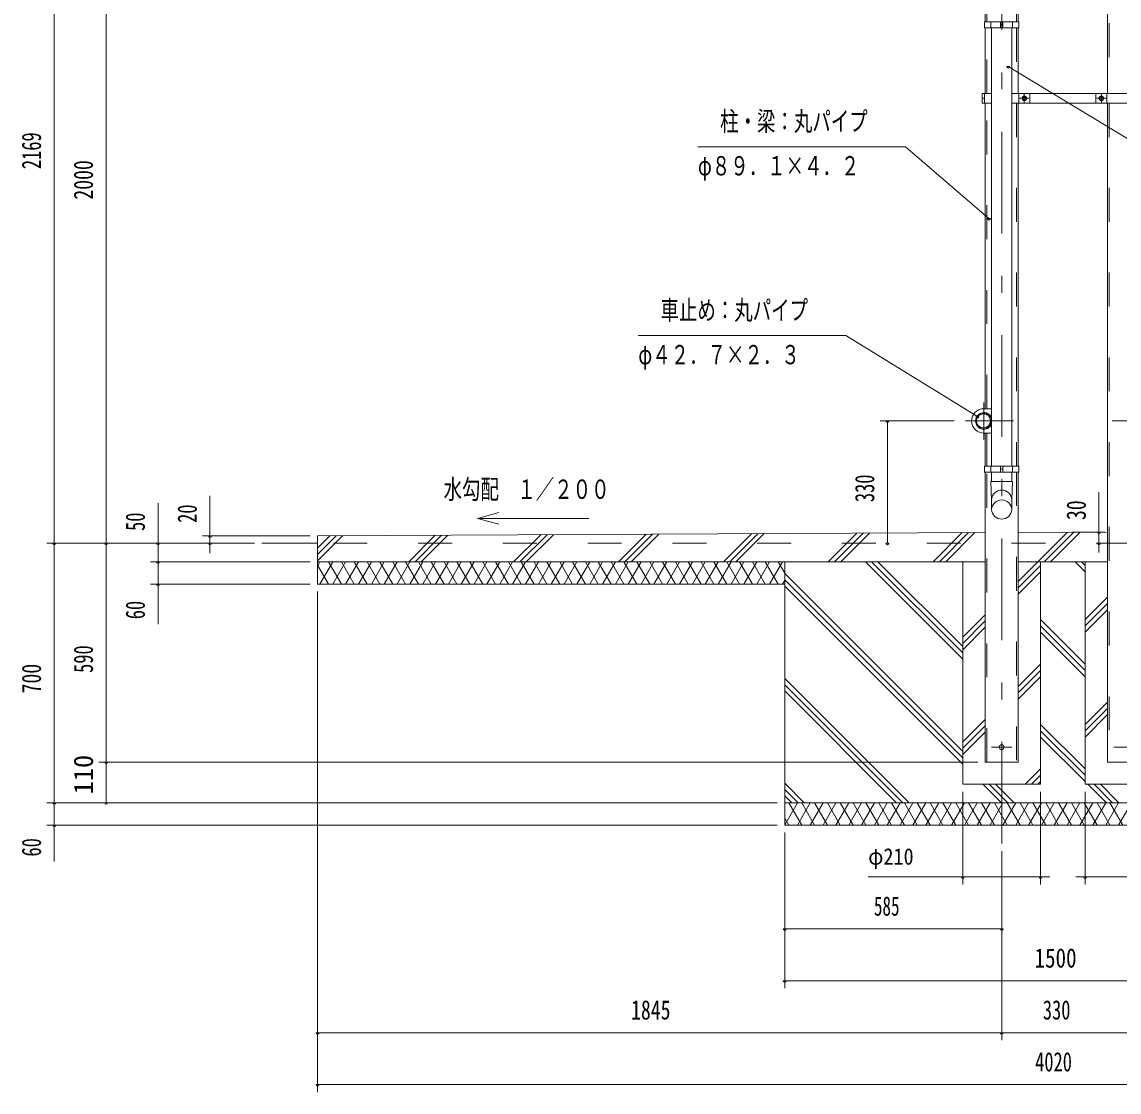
# Model space of a CAD drawing. Units: millimetres, scale not verified. Extents: x -31547 to 31550, y -14700 to 14700.
# Drawn here: x 11550 to 21905, y -3647 to 6454 of the extents above; entities that cross this region are included whole.
import ezdxf
from ezdxf.enums import TextEntityAlignment as Align

# ---------------------------------------------------------------- set-up
doc = ezdxf.new("R2010")
doc.units = ezdxf.units.MM
doc.header["$LTSCALE"] = 80
doc.linetypes.add('USER2', pattern=[10, 4, -6])
doc.linetypes.add('USER3', pattern=[24, 12, -5, 2, -5])
for name, color, linetype, lineweight in [('0-6_2-02BOLD', 7, 'Continuous', 18), ('0-7_2-12HIDDEN', 3, 'USER2', 18), ('0-8_2-22CENTER', 3, 'USER3', 18), ('0-A_2-52DIM', 3, 'Continuous', 18), ('0-B_2-62HATCH', 2, 'Continuous', 18)]:
    doc.layers.add(name, color=color, linetype=linetype, lineweight=lineweight)
doc.styles.add('ＭＳ ゴシック', font='')
doc.styles.get('ＭＳ ゴシック').set_extended_font_data('MS Gothic')

msp = doc.modelspace()

# ---------------------------------------------------------------- linework, layer by layer
at = {"layer": '0-6_2-02BOLD'}
for p, q in [((20641.41, 6453.9), (20641.41, 7241.41)), ((21796.42, 7241.41), (21796.42, 5778.4)), ((20953.26, 6543.06), (20953.26, 6453.9)), ((20695.47, 6453.9), (20695.47, 6397.9)), ((20786.66, 6453.9), (20786.66, 6397.9)), ((20808.01, 6425.9), (20786.66, 6425.9)), ((20808.01, 6397.9), (20808.01, 6453.9)), ((20899.16, 6397.9), (20899.16, 6453.9)), ((20641.41, 5778.4), (20641.41, 6397.9)), ((20701.08, 6397.9), (20701.08, 2260.9)), ((20893.61, 2260.9), (20893.61, 6397.9)), ((20953.26, 6397.9), (20953.26, 5778.4)), ((20635.82, 5732.91), (20614.47, 5732.91)), ((20635.82, 5687.41), (20635.82, 5778.4)), ((20958.87, 5778.4), (20958.87, 5687.41)), ((21063.87, 5687.41), (21063.87, 5778.4)), ((21685.81, 5778.4), (21685.81, 5687.41)), ((21790.8, 5778.4), (21790.8, 5687.41)), ((20641.41, 2803.4), (20641.41, 5687.41)), ((20953.26, 5687.41), (20953.26, 2260.9)), ((21796.42, 5687.41), (21796.42, -532.1)), ((20701.08, 2803.4), (20629.34, 2803.4)), ((20629.34, 2572.4), (20701.08, 2572.4)), ((20641.41, 2260.9), (20641.41, 2572.4)), ((20641.41, 2204.9), (20641.41, -532.1)), ((20695.47, 2260.9), (20695.47, 2204.9)), ((20701.06, 2204.9), (20701.06, 2115.78)), ((20786.66, 2260.9), (20786.66, 2204.9)), ((20786.66, 2232.9), (20808.01, 2232.9)), ((20808.01, 2204.9), (20808.01, 2260.9)), ((20893.55, 2204.9), (20893.55, 2115.78)), ((20899.16, 2204.9), (20899.16, 2260.9)), ((20953.26, -532.1), (20953.26, 2204.9)), ((20641.42, 1634.25), (14339.83, 1602.9)), ((14339.83, 1532.9), (13814.84, 1532.9)), ((20641.4, 1357.9), (14339.83, 1357.9)), ((18749.84, 1357.9), (18749.84, -1127.1)), ((21796.41, 1357.9), (20953.25, 1357.9)), ((20641.4, -532.1), (20953.25, -532.1)), ((21796.41, -532.1), (22108.27, -532.1)), ((18749.84, -917.1), (23999.84, -917.1))]:
    msp.add_line(p, q, dxfattribs=at)
for points in [[(20635.82, 6397.9), (20958.86, 6397.9), (20958.86, 6453.9), (20635.82, 6453.9)], [(20993.43, 5722.81), (21010.93, 5712.69), (21028.43, 5722.81), (21028.43, 5743.01), (21010.93, 5753.12), (20993.43, 5743.01)], [(21721.24, 5722.81), (21738.74, 5712.69), (21756.25, 5722.81), (21756.25, 5743.01), (21738.74, 5753.12), (21721.24, 5743.01)], [(20958.86, 2204.9), (20635.82, 2204.9), (20635.82, 2260.9), (20958.86, 2260.9)]]:
    msp.add_lwpolyline(points, close=True, dxfattribs=at)
for points in [[(20701.08, 5778.4), (20614.47, 5778.4), (20614.47, 5687.41), (20701.08, 5687.41)], [(20893.61, 5778.4), (22135.2, 5778.4), (22135.2, 5687.41), (20893.61, 5687.41)], [(20694.07, 2115.79), (20701.08, 1941.96), (20701.08, 1851.51)], [(20893.57, 1851.51), (20893.57, 1941.96), (20900.57, 2115.79), (20694.07, 2115.79)], [(14339.83, 1602.9), (14339.83, 1147.9), (18749.84, 1147.9)], [(20953.26, 1635.81), (21374.84, 1637.9), (21796.41, 1635.81)], [(18749.84, -1127.1), (23999.84, -1127.1), (23999.84, 1357.9)], [(21164.83, 1357.9), (21164.83, -742.1), (20429.84, -742.1), (20429.84, 1357.9)], [(22319.84, 1357.9), (22319.84, -742.1), (21584.84, -742.1), (21584.84, 1357.9)]]:
    msp.add_lwpolyline(points, dxfattribs=at)
for centre, radius in [((21010.93, 5732.91), 21.88), ((21010.93, 5732.91), 17.15), ((21738.74, 5732.91), 21.88), ((21738.74, 5732.91), 17.15), ((20625.31, 2687.9), 74.72), ((20625.31, 2687.9), 66.67), ((20797.34, -392.1), 22.75)]:
    msp.add_circle(centre, radius, dxfattribs=at)
for centre, radius, start, end in [((20629.34, 2687.9), 115.5, 90, 270), ((20629.34, 2687.9), 78.75, 24.35744, 335.64256), ((20797.34, 1938.53), 96.43, 3.55867, 176.44133), ((20797.34, 1845.52), 96.43, 3.55867, 176.44133), ((20797.34, 1857.5), 96.44, 183.56303, 356.43697)]:
    msp.add_arc(centre, radius, start, end, dxfattribs=at)
at = {"layer": '0-7_2-12HIDDEN'}
for p, q in [((20656.11, 6453.9), (20656.11, 7241.41)), ((21811.12, 7241.41), (21811.12, 5778.4)), ((20938.56, 6537.72), (20938.56, 6453.9)), ((20656.11, 5778.4), (20656.11, 6397.9)), ((20938.56, 6397.9), (20938.56, 5778.4)), ((20656.11, 2803.4), (20656.11, 5687.41)), ((20938.56, 5687.41), (20938.56, 2260.9)), ((21811.12, 5687.41), (21811.12, -532.1)), ((20656.11, 2260.9), (20656.11, 2572.4)), ((20656.11, -532.1), (20656.11, 2204.9)), ((20938.56, 2204.9), (20938.56, -532.1)), ((28409.84, 1532.9), (14339.84, 1532.9))]:
    msp.add_line(p, q, dxfattribs=at)
at = {"layer": '0-8_2-22CENTER'}
for p, q in [((20797.34, -1302.1), (20797.34, 7241.41)), ((20967.17, 5732.91), (21054.68, 5732.91)), ((21010.93, 5776.65), (21010.93, 5689.16)), ((21782.49, 5732.91), (21694.98, 5732.91)), ((21738.74, 5776.65), (21738.74, 5689.16)), ((20629.34, 2512.9), (20629.34, 2862.9)), ((20909.33, 2687.9), (20454.34, 2687.9)), ((21840.34, 2687.9), (22295.33, 2687.9)), ((20892.54, -392.1), (20702.14, -392.1)), ((21857.13, -392.1), (22047.54, -392.1))]:
    msp.add_line(p, q, dxfattribs=at)
at = {"layer": '0-A_2-52DIM'}
for p, q in [((11854.84, -1470.1), (11854.84, 9124.4)), ((12344.84, 9124.4), (12344.84, -917.1)), ((20872.79, 6033), (20844.79, 6033)), ((20690.89, 4597.82), (20662.89, 4597.82)), ((19327.34, 3492.9), (17367.33, 3492.9)), ((20569, 2728.79), (19327.33, 3492.9)), ((20583, 2728.79), (20555, 2728.79)), ((20349.34, 2687.9), (19649.34, 2687.9)), ((19733.34, 2687.9), (19705.34, 2687.9)), ((19719.34, 2687.9), (19719.34, 1532.9)), ((13324.83, 1438.97), (13324.83, 1980.9)), ((21715.78, 1445.03), (21715.78, 2015.9)), ((12834.84, 1910.9), (12834.84, 769.9)), ((16052.26, 1713.33), (15849.42, 1767.69)), ((14269.83, 1602.9), (13254.84, 1602.9)), ((13338.83, 1602.9), (13310.83, 1602.9)), ((21771.51, 1637.9), (21464.56, 1637.9)), ((21729.78, 1637.9), (21701.78, 1637.9)), ((11784.84, 1532.9), (13744.84, 1532.9)), ((11868.84, 1532.9), (11840.84, 1532.9)), ((12358.84, 1532.9), (12330.84, 1532.9)), ((12848.84, 1532.9), (12820.84, 1532.9)), ((13338.83, 1532.9), (13310.83, 1532.9)), ((19733.34, 1532.9), (19705.34, 1532.9)), ((21729.78, 1532.9), (21701.78, 1532.9)), ((14269.83, 1357.9), (12764.83, 1357.9)), ((12848.84, 1357.9), (12820.84, 1357.9)), ((12764.83, 1147.9), (14269.83, 1147.9)), ((12848.84, 1147.9), (12820.84, 1147.9)), ((14339.83, 1077.9), (14339.83, -3647.09)), ((12274.85, -532.1), (20571.41, -532.1)), ((12358.84, -532.1), (12330.84, -532.1)), ((20429.83, -812.1), (20429.83, -1687.1)), ((21164.83, -1687.1), (21164.83, -812.1)), ((21584.83, -812.1), (21584.83, -1687.1)), ((11784.84, -917.1), (18679.83, -917.1)), ((11868.85, -917.1), (11840.85, -917.1)), ((12358.84, -917.1), (12330.84, -917.1)), ((18679.83, -1127.1), (11784.84, -1127.1)), ((11868.85, -1127.1), (11840.85, -1127.1)), ((18749.84, -2667.1), (18749.84, -1197.1)), ((20797.34, -3157.09), (20797.34, -1372.1)), ((21252.33, -1617.1), (19537.33, -1617.1)), ((20443.83, -1617.1), (20415.83, -1617.1)), ((21178.83, -1617.1), (21150.83, -1617.1)), ((21497.34, -1617.1), (23212.33, -1617.1)), ((21598.83, -1617.1), (21570.83, -1617.1)), ((18763.84, -2107.1), (18735.84, -2107.1)), ((18749.84, -2107.1), (20797.34, -2107.1)), ((20811.34, -2107.1), (20783.34, -2107.1)), ((18763.84, -2597.1), (18735.84, -2597.1)), ((23999.84, -2597.1), (18749.84, -2597.1)), ((14353.83, -3087.09), (14325.83, -3087.09)), ((28409.83, -3087.09), (14339.83, -3087.09)), ((20811.34, -3087.09), (20783.34, -3087.09)), ((14353.83, -3577.09), (14325.83, -3577.09)), ((14339.83, -3577.09), (28409.83, -3577.09))]:
    msp.add_line(p, q, dxfattribs=at)
for points in [[(20858.79, 6033), (22690.19, 4926.09), (25490.2, 4926.09)], [(20676.89, 4597.82), (19889.93, 5275.48), (17929.94, 5275.48)], [(16899.41, 1767.69), (15849.42, 1767.69), (16052.26, 1822.04)]]:
    msp.add_lwpolyline(points, dxfattribs=at)
for centre in [(20858.79, 6033), (20676.89, 4597.82), (20569, 2728.79), (19719.34, 2687.9), (13324.83, 1602.9), (21715.78, 1637.9), (11854.84, 1532.9), (12344.84, 1532.9), (12834.84, 1532.9), (13324.83, 1532.9), (19719.34, 1532.9), (21715.78, 1532.9), (12834.84, 1357.9), (12834.84, 1147.9), (12344.84, -532.1), (11854.85, -917.1), (12344.84, -917.1), (11854.85, -1127.1), (20429.83, -1617.1), (21164.83, -1617.1), (21584.83, -1617.1), (18749.84, -2107.1), (20797.34, -2107.1), (18749.84, -2597.1), (14339.83, -3087.09), (20797.34, -3087.09), (14339.83, -3577.09)]:
    msp.add_arc(centre, 14, 180, 0, dxfattribs=at)
at = {"layer": '0-B_2-62HATCH'}
for p, q in [((14339.83, 1368.15), (14575.76, 1604.08)), ((14516.07, 1603.78), (14339.83, 1427.54)), ((14339.83, 1486.94), (14456.38, 1603.48)), ((15200.75, 1357.9), (15451.28, 1608.43)), ((15510.97, 1608.73), (15260.15, 1357.9)), ((15570.67, 1609.03), (15319.54, 1357.9)), ((16190.7, 1357.9), (16446.18, 1613.38)), ((16505.86, 1613.68), (16250.09, 1357.9)), ((16309.49, 1357.9), (16565.56, 1613.98)), ((17441.07, 1618.33), (17180.65, 1357.9)), ((17500.77, 1618.63), (17240.05, 1357.9)), ((17299.44, 1357.9), (17560.47, 1618.93)), ((18435.98, 1623.28), (18170.59, 1357.9)), ((18229.99, 1357.9), (18495.67, 1623.58)), ((18289.39, 1357.9), (18555.36, 1623.88)), ((19160.55, 1357.9), (19430.87, 1628.23)), ((19490.57, 1628.53), (19219.94, 1357.9)), ((19279.33, 1357.9), (19550.26, 1628.83)), ((20150.49, 1357.9), (20425.77, 1633.18)), ((20485.47, 1633.48), (20209.89, 1357.9)), ((20269.29, 1357.9), (20545.16, 1633.77)), ((20953.25, 1170.71), (21420.21, 1637.68)), ((21479.32, 1637.38), (21199.84, 1357.9)), ((21259.23, 1357.9), (21538.42, 1637.09)), ((14339.83, 1317.94), (14362.91, 1357.9)), ((14484.15, 1357.9), (14362.91, 1147.9)), ((14443.74, 1357.9), (14564.97, 1147.9)), ((14605.39, 1357.9), (14484.15, 1147.9)), ((14686.22, 1147.9), (14564.97, 1357.9)), ((14605.39, 1147.9), (14726.63, 1357.9)), ((14686.22, 1357.9), (14807.47, 1147.9)), ((14847.88, 1357.9), (14726.63, 1147.9)), ((14928.71, 1147.9), (14807.47, 1357.9)), ((14847.88, 1147.9), (14969.13, 1357.9)), ((14928.71, 1357.9), (15049.96, 1147.9)), ((15090.37, 1357.9), (14969.13, 1147.9)), ((15171.2, 1147.9), (15049.96, 1357.9)), ((15090.37, 1147.9), (15211.61, 1357.9)), ((15292.44, 1147.9), (15171.21, 1357.9)), ((15332.85, 1357.9), (15211.61, 1147.9)), ((15292.44, 1357.9), (15413.68, 1147.9)), ((15454.1, 1357.9), (15332.85, 1147.9)), ((15534.93, 1147.9), (15413.68, 1357.9)), ((15454.1, 1147.9), (15575.34, 1357.9)), ((15534.93, 1357.9), (15656.17, 1147.9)), ((15696.59, 1357.9), (15575.35, 1147.9)), ((15777.42, 1147.9), (15656.17, 1357.9)), ((15696.59, 1147.9), (15817.83, 1357.9)), ((15777.42, 1357.9), (15898.66, 1147.9)), ((15939.07, 1357.9), (15817.83, 1147.9)), ((16019.9, 1147.9), (15898.66, 1357.9)), ((15939.07, 1147.9), (16060.32, 1357.9)), ((16019.9, 1357.9), (16141.15, 1147.9)), ((16181.56, 1357.9), (16060.32, 1147.9)), ((16262.39, 1147.9), (16141.15, 1357.9)), ((16181.56, 1147.9), (16302.81, 1357.9)), ((16262.39, 1357.9), (16383.64, 1147.9)), ((16424.05, 1357.9), (16302.81, 1147.9)), ((16504.88, 1147.9), (16383.64, 1357.9)), ((16424.05, 1147.9), (16545.3, 1357.9)), ((16504.88, 1357.9), (16626.12, 1147.9)), ((16666.54, 1357.9), (16545.29, 1147.9)), ((16747.36, 1147.9), (16626.12, 1357.9)), ((16666.54, 1147.9), (16787.79, 1357.9)), ((16747.36, 1357.9), (16868.61, 1147.9)), ((16909.02, 1357.9), (16787.79, 1147.9)), ((16989.86, 1147.9), (16868.61, 1357.9)), ((16909.02, 1147.9), (17030.27, 1357.9)), ((16989.86, 1357.9), (17111.1, 1147.9)), ((17151.52, 1357.9), (17030.27, 1147.9)), ((17232.34, 1147.9), (17111.1, 1357.9)), ((17151.52, 1147.9), (17272.75, 1357.9)), ((17232.34, 1357.9), (17353.58, 1147.9)), ((17394, 1357.9), (17272.75, 1147.9)), ((17474.83, 1147.9), (17353.58, 1357.9)), ((17394, 1147.9), (17515.24, 1357.9)), ((17474.83, 1357.9), (17596.07, 1147.9)), ((17636.49, 1357.9), (17515.24, 1147.9)), ((17717.32, 1147.9), (17596.07, 1357.9)), ((17636.49, 1147.9), (17757.73, 1357.9)), ((17717.32, 1357.9), (17838.56, 1147.9)), ((17878.97, 1357.9), (17757.73, 1147.9)), ((17959.8, 1147.9), (17838.56, 1357.9)), ((17878.97, 1147.9), (18000.21, 1357.9)), ((17959.8, 1357.9), (18081.04, 1147.9)), ((18121.46, 1357.9), (18000.21, 1147.9)), ((18202.29, 1147.9), (18081.05, 1357.9)), ((18121.46, 1147.9), (18242.71, 1357.9)), ((18323.54, 1147.9), (18202.29, 1357.9)), ((18363.95, 1357.9), (18242.71, 1147.9)), ((18323.54, 1357.9), (18444.78, 1147.9)), ((18485.2, 1357.9), (18363.95, 1147.9)), ((18566.02, 1147.9), (18444.78, 1357.9)), ((18485.2, 1147.9), (18606.43, 1357.9)), ((18566.02, 1357.9), (18687.26, 1147.9)), ((18727.68, 1357.9), (18606.43, 1147.9)), ((18749.84, 1249.53), (18687.26, 1357.9)), ((19510.54, 1357.9), (20429.84, 438.61)), ((19569.93, 1357.9), (20429.84, 498)), ((20429.84, 557.4), (19629.33, 1357.9)), ((21584.84, 1263.5), (21490.44, 1357.9)), ((21549.83, 1357.9), (21584.84, 1322.9)), ((14443.74, 1147.9), (14339.83, 1327.86)), ((20429.84, -432.55), (18749.84, 1247.45)), ((21164.83, 1322.9), (20953.25, 1111.32)), ((20953.25, 1051.92), (21164.83, 1263.5)), ((18727.68, 1147.9), (18749.84, 1186.28)), ((18749.84, 1188.05), (20429.84, -491.95)), ((20429.84, -551.34), (18749.84, 1128.66)), ((21796.41, 1023.93), (21584.84, 812.35)), ((21584.84, 752.95), (21796.41, 964.53)), ((20429.84, 647.29), (20641.4, 858.86)), ((21796.41, 905.13), (21584.84, 693.55)), ((20641.4, 799.47), (20429.84, 587.9)), ((20429.84, 528.5), (20641.4, 740.07)), ((21584.84, 392.35), (21164.83, 812.35)), ((21164.83, 752.95), (21584.84, 332.95)), ((21584.84, 273.55), (21164.83, 693.56)), ((21164.83, 392.35), (20953.25, 180.76)), ((20953.25, 121.37), (21164.83, 332.95)), ((19924.44, -917.1), (18749.84, 257.5)), ((21164.83, 273.55), (20953.25, 61.97)), ((19865.04, -917.1), (18749.84, 198.1)), ((18749.84, 138.71), (19805.64, -917.1)), ((21796.41, 33.98), (21584.84, -177.6)), ((21584.84, -237), (21796.41, -25.42)), ((21796.41, -84.82), (21584.84, -296.39)), ((20641.4, -131.08), (20429.84, -342.65)), ((20641.4, -190.48), (20429.84, -402.05)), ((21584.84, -597.6), (21164.83, -177.6)), ((20429.84, -461.45), (20641.4, -249.88)), ((21164.83, -237), (21584.84, -657)), ((21584.84, -716.4), (21164.83, -296.39)), ((21164.83, -597.6), (21020.34, -742.1)), ((21079.74, -742.1), (21164.83, -657)), ((21164.83, -716.4), (21139.13, -742.1)), ((18749.84, -732.45), (18934.48, -917.1)), ((18749.84, -791.85), (18875.09, -917.1)), ((20795.59, -917.1), (20620.59, -742.1)), ((20679.99, -742.1), (20854.98, -917.1)), ((20914.38, -917.1), (20739.39, -742.1)), ((21785.54, -917.1), (21610.53, -742.1)), ((21669.93, -742.1), (21844.94, -917.1)), ((21904.33, -917.1), (21729.33, -742.1)), ((18815.69, -917.1), (18749.84, -851.24)), ((18869.13, -917.1), (18749.84, -1123.72)), ((18909.54, -1127.1), (18788.3, -917.1)), ((18990.37, -917.1), (18869.13, -1127.1)), ((18909.54, -917.1), (19030.79, -1127.1)), ((18990.37, -1127.1), (19111.62, -917.1)), ((19152.03, -1127.1), (19030.79, -917.1)), ((19232.86, -917.1), (19111.62, -1127.1)), ((19152.03, -917.1), (19273.28, -1127.1)), ((19232.86, -1127.1), (19354.11, -917.1)), ((19394.52, -1127.1), (19273.28, -917.1)), ((19475.35, -917.1), (19354.11, -1127.1)), ((19394.52, -917.1), (19515.76, -1127.1)), ((19475.35, -1127.1), (19596.59, -917.1)), ((19637, -1127.1), (19515.76, -917.1)), ((19717.83, -917.1), (19596.59, -1127.1)), ((19637, -917.1), (19758.25, -1127.1)), ((19717.83, -1127.1), (19839.08, -917.1)), ((19879.49, -1127.1), (19758.25, -917.1)), ((19960.32, -917.1), (19839.08, -1127.1)), ((19879.49, -917.1), (20000.74, -1127.1)), ((19960.32, -1127.1), (20081.57, -917.1)), ((20121.98, -1127.1), (20000.74, -917.1)), ((20202.81, -917.1), (20081.57, -1127.1)), ((20121.98, -917.1), (20243.23, -1127.1)), ((20202.81, -1127.1), (20324.05, -917.1)), ((20364.46, -1127.1), (20243.23, -917.1)), ((20445.3, -917.1), (20324.05, -1127.1)), ((20364.47, -917.1), (20485.71, -1127.1)), ((20445.29, -1127.1), (20566.54, -917.1)), ((20606.96, -1127.1), (20485.71, -917.1)), ((20687.79, -917.1), (20566.54, -1127.1)), ((20606.96, -917.1), (20728.2, -1127.1)), ((20687.78, -1127.1), (20809.03, -917.1)), ((20849.44, -1127.1), (20728.2, -917.1)), ((20930.27, -917.1), (20809.03, -1127.1)), ((20849.44, -917.1), (20970.69, -1127.1)), ((20930.27, -1127.1), (21051.51, -917.1)), ((21091.93, -1127.1), (20970.69, -917.1)), ((21172.76, -917.1), (21051.51, -1127.1)), ((21091.93, -917.1), (21213.17, -1127.1)), ((21172.76, -1127.1), (21294, -917.1)), ((21334.42, -1127.1), (21213.17, -917.1)), ((21415.24, -917.1), (21294, -1127.1)), ((21334.42, -917.1), (21455.66, -1127.1)), ((21415.24, -1127.1), (21536.48, -917.1)), ((21576.9, -1127.1), (21455.66, -917.1)), ((21657.73, -917.1), (21536.48, -1127.1)), ((21576.9, -917.1), (21698.14, -1127.1)), ((21657.73, -1127.1), (21778.97, -917.1)), ((21698.14, -917.1), (21819.39, -1127.1)), ((21778.97, -1127.1), (21900.22, -917.1)), ((21819.39, -917.1), (21940.63, -1127.1)), ((21900.22, -1127.1), (22021.47, -917.1)), ((18788.3, -1127.1), (18749.84, -1060.47))]:
    msp.add_line(p, q, dxfattribs=at)

# ---------------------------------------------------------------- texts
at = {"layer": '0-A_2-52DIM', "color": 7, "style": 'ＭＳ ゴシック'}
for s, height, width, p in [('柱・梁：丸パイプ', 182.3, 0.7, (18139.94, 5370.36)), ('φ８９．１×４．２', 182.3, 0.7, (17929.94, 4950.35)), ('車止め：丸パイプ', 182.3, 0.7, (17577.33, 3587.78)), ('φ４２．７×２．３', 182.3, 0.7, (17367.33, 3167.77)), ('水勾配\u3000１／２００', 182.3, 0.7, (15529.56, 1897.56)), ('φ210', 155, 0.9, (19537.33, -1547.1)), ('585', 182.3, 0.65, (19591.73, -2037.1)), ('1500', 182.3, 0.8, (21107.47, -2527.1)), ('1845', 182.3, 0.75, (17299.47, -3017.09)), ('330', 182.3, 0.7, (21186.08, -3017.09)), ('4020', 182.3, 0.7, (21113.19, -3507.09))]:
    msp.add_text(s, height=height, dxfattribs=dict(at, width=width)).set_placement(p, align=Align.BOTTOM_LEFT)
for s, width, p in [('2169', 0.7, (11784.84, 5064.92)), ('2000', 0.75, (12274.84, 4776.66)), ('330', 0.7, (19649.34, 1921.65)), ('20', 0.7, (13254.84, 1725.65)), ('30', 0.75, (21645.78, 1752.26)), ('50', 0.7, (12764.83, 1649.5)), ('60', 0.7, (12764.83, 815.94)), ('590', 0.7, (12274.85, 309.47)), ('700', 0.75, (11784.84, 116.1)), ('60', 0.7, (11784.84, -1424.06))]:
    msp.add_text(s, height=182.3, rotation=90, dxfattribs=dict(at, width=width)).set_placement(p, align=Align.BOTTOM_LEFT)
msp.add_text('110', height=182.3, rotation=90, dxfattribs=at).set_placement((12274.85, -836.33), align=Align.BOTTOM_LEFT)

doc.saveas('drawing.dxf')
